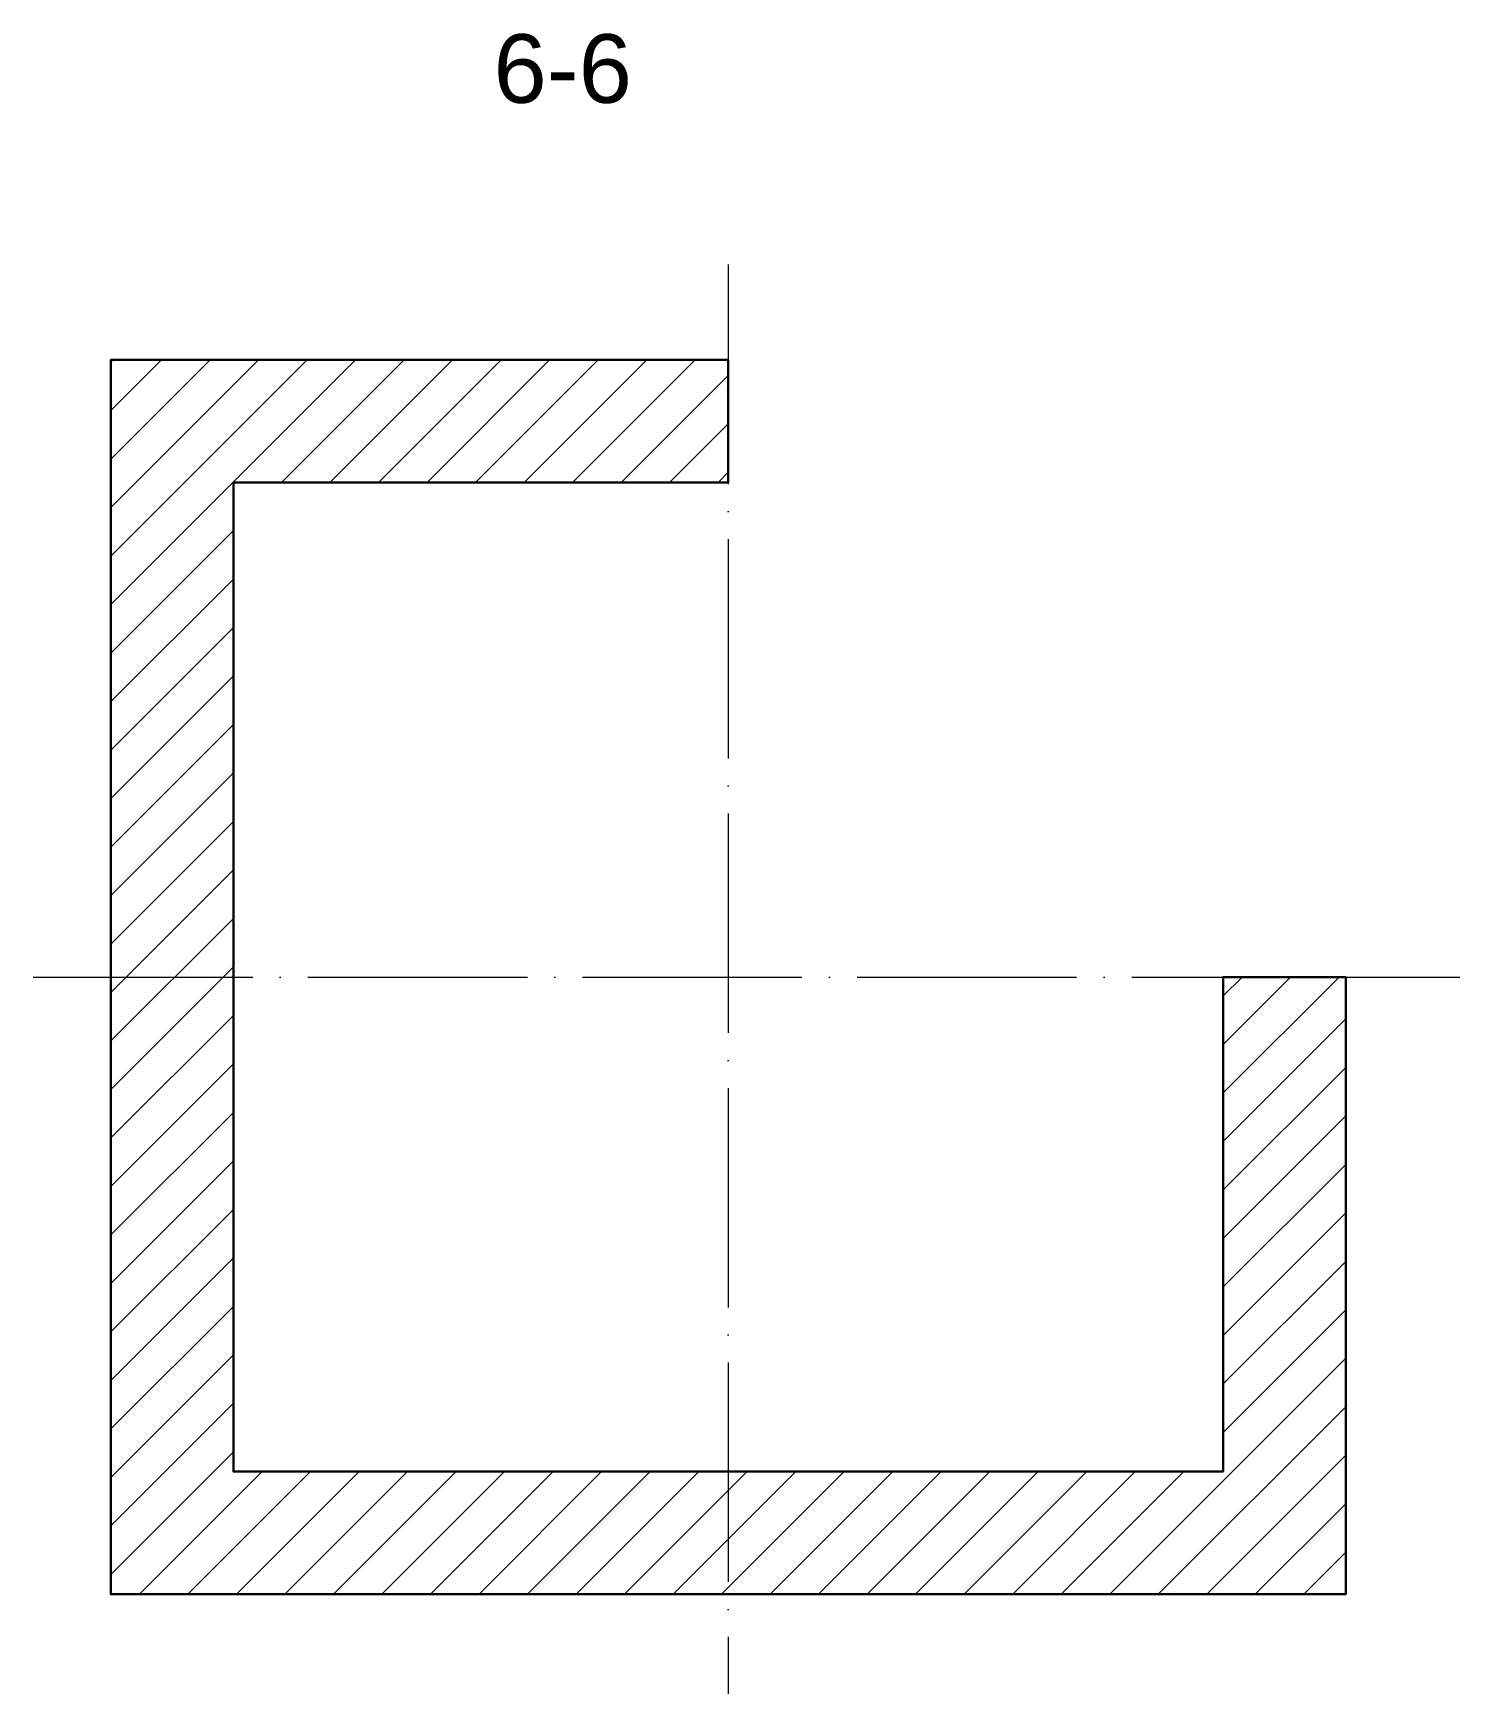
# Model space of a CAD drawing. Header units: millimetres. Extents: x 542654 to 551203, y 315718 to 321804.
# Drawn here: x 550423 to 551203, y 319176 to 320084 of the extents above; entities that cross this region are included whole.
import ezdxf

# ---------------------------------------------------------------- set-up
doc = ezdxf.new("R2010")
doc.units = ezdxf.units.MM
doc.linetypes.add('ACAD_ISO04W100', pattern=[30, 24, -3, 0, -3])
doc.layers.add('cad-block.com', color=250, linetype='Continuous')
doc.styles.get("Standard").update_dxf_attribs({"font": 'arial.ttf'})

msp = doc.modelspace()

# ---------------------------------------------------------------- hatches: boundary and pattern name
at = {"layer": 'cad-block.com', "lineweight": 15, "true_color": 0x000000}
h = msp.add_hatch(dxfattribs=at)
h.set_pattern_fill('ANSI31', color=18, scale=150, style=0)
h.set_pattern_definition([(45, (-1130328.598, -83563.733), (-13.25825215, 13.25825215), [])])
h.paths.add_polyline_path([(551073.38, 319567.48), (551073.38, 319297.01), (550802.91, 319297.01), (550532.44, 319297.01), (550532.44, 319567.48), (550532.44, 319837.95), (550802.91, 319837.95), (550802.91, 319904.98), (550465.41, 319904.98), (550465.41, 319567.48), (550465.41, 319229.98), (550802.91, 319229.98), (551140.41, 319229.98), (551140.41, 319567.48)])

# ---------------------------------------------------------------- linework, layer by layer
at = {"layer": 'cad-block.com', "color": 18, "linetype": 'ACAD_ISO04W100', "lineweight": 15, "ltscale": 5, "true_color": 0x000000}
for points in [[(550802.91, 319957.1), (550802.91, 319904.98)], [(550802.91, 319957.1), (550802.91, 319175.53)], [(550423.02, 319567.48), (551202.75, 319567.48)], [(551140.41, 319567.48), (551202.75, 319567.48), (551202.75, 319567.48)]]:
    msp.add_lwpolyline(points, dxfattribs=at)
at = {"layer": 'cad-block.com', "color": 18, "lineweight": 30, "true_color": 0x000000}
msp.add_lwpolyline([(550802.91, 319904.98), (550465.41, 319904.98), (550465.41, 319567.48), (550465.41, 319229.98), (550802.91, 319229.98), (551140.41, 319229.98), (551140.41, 319567.48), (551073.38, 319567.48), (551073.38, 319297.01), (550802.91, 319297.01), (550532.44, 319297.01), (550532.44, 319567.48), (550532.44, 319837.95), (550802.91, 319837.95)], close=True, dxfattribs=at)

# ---------------------------------------------------------------- texts
at = {"layer": 'cad-block.com', "color": 18, "lineweight": 15, "true_color": 0x000000, "insert": (550674.59, 320083.07), "char_height": 37.5, "width": 85.8382, "attachment_point": 1}
msp.add_mtext('{\\fArial|b0|i0|c0|p34;6-6}', dxfattribs=at)

doc.saveas('drawing.dxf')
